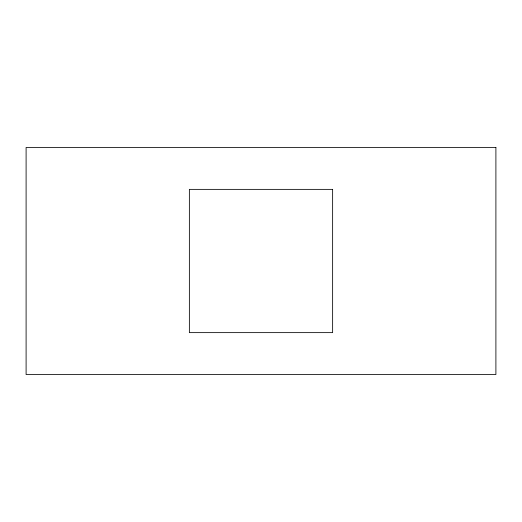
<?xml version="1.0" encoding="UTF-8"?>
<svg xmlns="http://www.w3.org/2000/svg" width="522" height="522" viewBox="0 0 522 522"><rect width="100%" height="100%" fill="white"/><g stroke="black" fill="none" stroke-linecap="round" stroke-linejoin="round"><path stroke-width="0.78" d="M495.9 147.472L26.1 147.472L26.1 374.528L495.9 374.528L495.9 147.472M332.631 189.369L189.369 189.369L189.369 332.631L332.631 332.631L332.631 189.369"/></g></svg>
